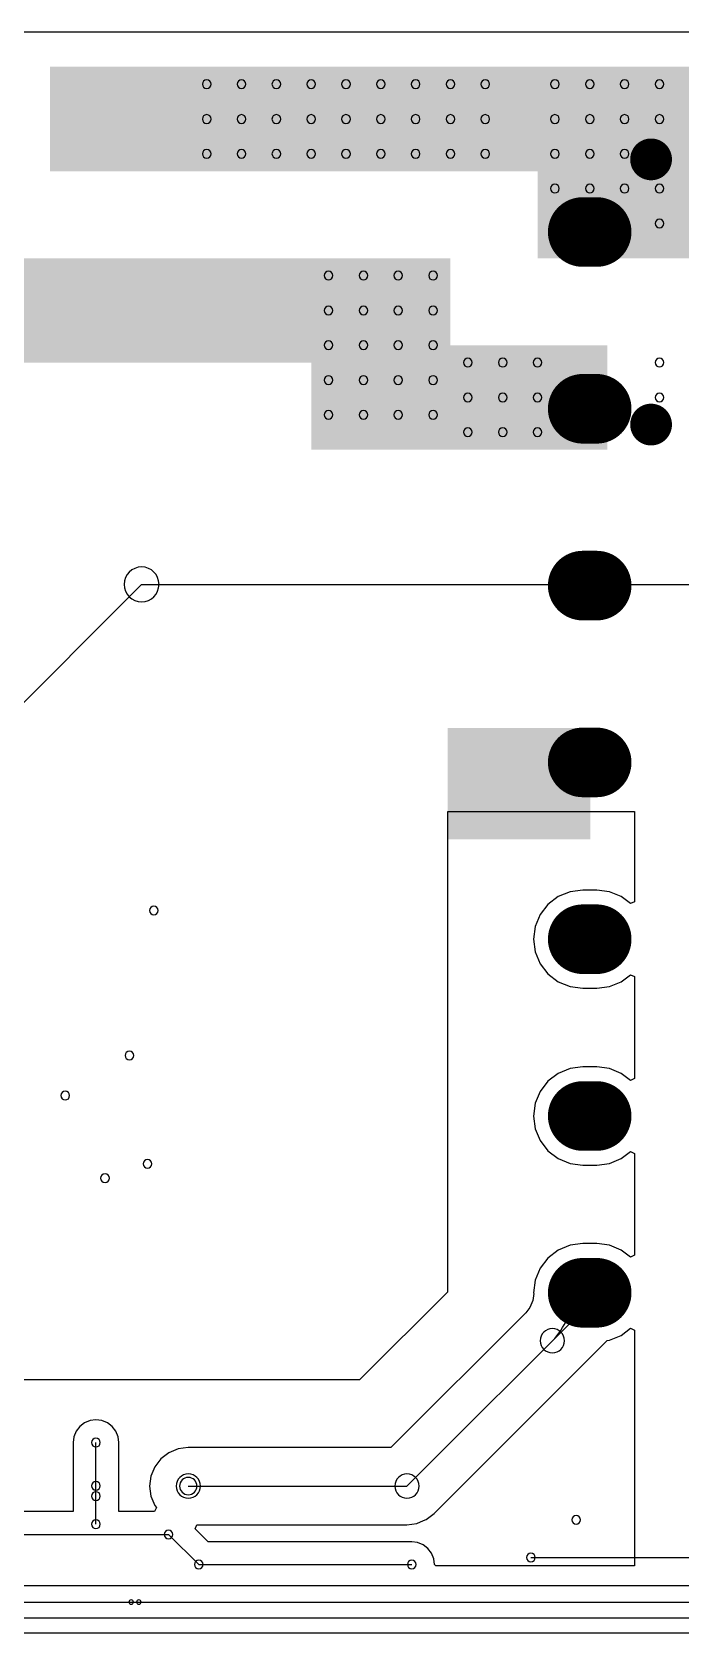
# Model space of a CAD drawing. Header units: inches. Extents: x 32166 to 66782, y 2386 to 7162.
# Drawn here: x 33874.8 to 33958.6, y 3490.6 to 3697.6 of the extents above; entities that cross this region are included whole.
import ezdxf

# ---------------------------------------------------------------- set-up
doc = ezdxf.new("R2010")
doc.units = ezdxf.units.IN
doc.header["$LTSCALE"] = 0.64311
doc.header["$MEASUREMENT"] = 0
for name, color, linetype in [('KEEPOUTLAYER', 6, 'CONTINUOUS'), ('MIDLAYER1', 16, 'CONTINUOUS'), ('MULTILAYER', 9, 'CONTINUOUS')]:
    doc.layers.add(name, color=color, linetype=linetype)

msp = doc.modelspace()

# ---------------------------------------------------------------- linework, layer by layer
at = {"layer": 'KEEPOUTLAYER'}
for p, q in [((32666.61, 3697.6), (34174.11, 3697.6)), ((32666.61, 3490.6), (34174.11, 3490.6))]:
    msp.add_line(p, q, dxfattribs=at)
at = {"layer": 'MIDLAYER1'}
for p, q in [((33870.36, 3607.6), (33888.95, 3626.18)), ((33888.95, 3626.18), (33984.53, 3626.18)), ((33928.5, 3534.7), (33928.5, 3596.8)), ((33928.5, 3596.8), (33952.62, 3596.8)), ((33952.62, 3596.8), (33952.62, 3585.15)), ((33942.77, 3585.81), (33941.46, 3584.8)), ((33944.31, 3586.44), (33942.77, 3585.81)), ((33945.95, 3586.66), (33944.31, 3586.44)), ((33947.75, 3586.66), (33945.95, 3586.66)), ((33949.4, 3586.44), (33947.75, 3586.66)), ((33950.93, 3585.81), (33949.4, 3586.44)), ((33952.11, 3584.9), (33950.93, 3585.81)), ((33940.45, 3583.48), (33939.81, 3581.95)), ((33941.46, 3584.8), (33940.45, 3583.48)), ((33952.62, 3585.15), (33952.11, 3584.9)), ((33939.81, 3581.95), (33939.6, 3580.3)), ((33939.6, 3580.3), (33939.81, 3578.66)), ((33939.81, 3578.66), (33940.45, 3577.13)), ((33940.45, 3577.13), (33941.46, 3575.81)), ((33941.46, 3575.81), (33942.77, 3574.8)), ((33950.93, 3574.8), (33952.11, 3575.71)), ((33952.11, 3575.71), (33952.62, 3575.46)), ((33952.62, 3575.46), (33952.62, 3562.29)), ((33942.77, 3574.8), (33944.31, 3574.17)), ((33944.31, 3574.17), (33945.95, 3573.95)), ((33945.95, 3573.95), (33947.75, 3573.95)), ((33947.75, 3573.95), (33949.4, 3574.17)), ((33949.4, 3574.17), (33950.93, 3574.8)), ((33942.77, 3562.95), (33941.46, 3561.94)), ((33944.31, 3563.58), (33942.77, 3562.95)), ((33945.95, 3563.8), (33944.31, 3563.58)), ((33947.75, 3563.8), (33945.95, 3563.8)), ((33949.4, 3563.58), (33947.75, 3563.8)), ((33950.93, 3562.95), (33949.4, 3563.58)), ((33952.11, 3562.04), (33950.93, 3562.95)), ((33940.45, 3560.62), (33939.81, 3559.09)), ((33941.46, 3561.94), (33940.45, 3560.62)), ((33952.62, 3562.29), (33952.11, 3562.04)), ((33939.81, 3559.09), (33939.6, 3557.44)), ((33939.6, 3557.44), (33939.81, 3555.8)), ((33939.81, 3555.8), (33940.45, 3554.27)), ((33940.45, 3554.27), (33941.46, 3552.95)), ((33941.46, 3552.95), (33942.77, 3551.94)), ((33950.93, 3551.94), (33952.11, 3552.85)), ((33952.11, 3552.85), (33952.62, 3552.6)), ((33952.62, 3552.6), (33952.62, 3539.43)), ((33942.77, 3551.94), (33944.31, 3551.31)), ((33944.31, 3551.31), (33945.95, 3551.09)), ((33945.95, 3551.09), (33947.75, 3551.09)), ((33947.75, 3551.09), (33949.4, 3551.31)), ((33949.4, 3551.31), (33950.93, 3551.94)), ((33942.77, 3540.09), (33941.46, 3539.08)), ((33944.31, 3540.72), (33942.77, 3540.09)), ((33945.95, 3540.94), (33944.31, 3540.72)), ((33947.75, 3540.94), (33945.95, 3540.94)), ((33949.4, 3540.72), (33947.75, 3540.94)), ((33950.93, 3540.09), (33949.4, 3540.72)), ((33952.11, 3539.18), (33950.93, 3540.09)), ((33940.45, 3537.76), (33939.81, 3536.23)), ((33941.46, 3539.08), (33940.45, 3537.76)), ((33952.62, 3539.43), (33952.11, 3539.18)), ((33939.81, 3536.23), (33939.6, 3534.58)), ((33917.16, 3523.36), (33928.5, 3534.7)), ((33939.5, 3533.6), (33939.12, 3532.68)), ((33939.61, 3534.47), (33939.5, 3533.6)), ((33939.6, 3534.58), (33939.61, 3534.47)), ((33938.6, 3532.01), (33921.17, 3514.58)), ((33923.24, 3509.59), (33946.85, 3533.2)), ((33939.12, 3532.68), (33938.6, 3532.01)), ((33950.93, 3529.08), (33952.11, 3529.99)), ((33952.11, 3529.99), (33952.62, 3529.74)), ((33952.62, 3529.74), (33952.62, 3499.26)), ((33926.77, 3506.06), (33949.12, 3528.41)), ((33949.12, 3528.41), (33949.4, 3528.45)), ((33949.4, 3528.45), (33950.93, 3529.08)), ((33837.38, 3523.36), (33917.16, 3523.36)), ((33880.97, 3517.3), (33880.5, 3516.69)), ((33881.58, 3517.77), (33880.97, 3517.3)), ((33882.29, 3518.06), (33881.58, 3517.77)), ((33883.05, 3518.16), (33882.29, 3518.06)), ((33883.82, 3518.06), (33883.05, 3518.16)), ((33884.53, 3517.77), (33883.82, 3518.06)), ((33885.14, 3517.3), (33884.53, 3517.77)), ((33885.61, 3516.69), (33885.14, 3517.3)), ((33880.2, 3515.98), (33880.1, 3515.21)), ((33880.1, 3515.21), (33880.1, 3509.63)), ((33880.5, 3516.69), (33880.2, 3515.98)), ((33883.05, 3509.63), (33883.05, 3515.21)), ((33885.9, 3515.98), (33885.61, 3516.69)), ((33886, 3515.21), (33885.9, 3515.98)), ((33886, 3509.63), (33886, 3515.21)), ((33891.45, 3513.12), (33890.65, 3512.08)), ((33892.48, 3513.91), (33891.45, 3513.12)), ((33893.69, 3514.41), (33892.48, 3513.91)), ((33894.98, 3514.58), (33893.69, 3514.41)), ((33921.17, 3514.58), (33894.98, 3514.58)), ((33890.16, 3510.88), (33889.99, 3509.59)), ((33890.65, 3512.08), (33890.16, 3510.88)), ((33880.1, 3509.63), (33880.1, 3508.3)), ((33883.05, 3508.3), (33883.05, 3509.63)), ((33883.05, 3504.65), (33883.05, 3509.63)), ((33886, 3506.29), (33886, 3509.63)), ((33889.99, 3509.59), (33890.16, 3508.3)), ((33894.98, 3509.59), (33923.24, 3509.59)), ((33880.1, 3508.3), (33880.1, 3506.29)), ((33890.16, 3508.3), (33890.65, 3507.09)), ((33890.87, 3506.81), (33890.62, 3506.29)), ((33890.65, 3507.09), (33890.87, 3506.81)), ((33880.1, 3506.29), (33775.69, 3506.29)), ((33890.62, 3506.29), (33886, 3506.29)), ((33895.87, 3504.07), (33896.09, 3504.59)), ((33896.09, 3504.59), (33923.24, 3504.59)), ((33923.24, 3504.59), (33924.53, 3504.76)), ((33924.53, 3504.76), (33925.38, 3505.12)), ((33925.38, 3505.12), (33925.73, 3505.26)), ((33925.73, 3505.26), (33926.77, 3506.06)), ((33774.47, 3503.34), (33892.42, 3503.34)), ((33892.42, 3503.34), (33896.33, 3499.44)), ((33897.55, 3502.39), (33895.87, 3504.07)), ((33923.85, 3502.39), (33897.55, 3502.39)), ((33924.62, 3502.29), (33923.85, 3502.39)), ((33925.33, 3501.99), (33924.62, 3502.29)), ((33925.94, 3501.52), (33925.33, 3501.99)), ((33926.41, 3500.91), (33925.94, 3501.52)), ((33926.7, 3500.2), (33926.41, 3500.91)), ((33896.33, 3499.44), (33923.85, 3499.44)), ((33926.8, 3499.44), (33926.7, 3500.2)), ((33926.96, 3499.26), (33926.8, 3499.44)), ((33952.62, 3499.26), (33926.96, 3499.26)), ((33939.26, 3500.36), (34042.17, 3500.36)), ((33779.82, 3496.74), (34062.71, 3496.74)), ((33775.73, 3494.59), (33887.6, 3494.59)), ((33887.6, 3494.59), (34057.15, 3494.59)), ((33887.6, 3494.59), (33888.59, 3494.59)), ((33774.89, 3492.55), (34068.22, 3492.55))]:
    msp.add_line(p, q, dxfattribs=at)
for points, const_width in [([(33954.78, 3682.48, 1), (33954.78, 3679.78, 1)], 2.7), ([(33945.95, 3673.99, 1), (33945.95, 3669.49, 1)], 4.5), ([(33947.75, 3673.99, 1), (33947.75, 3669.49, 1)], 4.5), ([(33945.95, 3651.13, 1), (33945.95, 3646.63, 1)], 4.5), ([(33947.75, 3651.13, 1), (33947.75, 3646.63, 1)], 4.5), ([(33954.78, 3648.19, 1), (33954.78, 3645.49, 1)], 2.7), ([(33945.95, 3628.27, 1), (33945.95, 3623.77, 1)], 4.5), ([(33947.75, 3628.27, 1), (33947.75, 3623.77, 1)], 4.5), ([(33945.95, 3605.41, 1), (33945.95, 3600.91, 1)], 4.5), ([(33947.75, 3605.41, 1), (33947.75, 3600.91, 1)], 4.5), ([(33945.95, 3582.55, 1), (33945.95, 3578.05, 1)], 4.5), ([(33947.75, 3582.55, 1), (33947.75, 3578.05, 1)], 4.5), ([(33945.95, 3559.69, 1), (33945.95, 3555.19, 1)], 4.5), ([(33947.75, 3559.69, 1), (33947.75, 3555.19, 1)], 4.5), ([(33945.95, 3536.83, 1), (33945.95, 3532.33, 1)], 4.5), ([(33947.75, 3536.83, 1), (33947.75, 3532.33, 1)], 4.5)]:
    msp.add_lwpolyline(points, format="xyb", close=True, dxfattribs=dict(at, const_width=const_width))
at = {"layer": 'MIDLAYER1', "const_width": 9}
for points in [[(33945.95, 3671.74), (33947.75, 3671.74)], [(33945.95, 3648.88), (33947.75, 3648.88)], [(33945.95, 3626.02), (33947.75, 3626.02)], [(33945.95, 3603.16), (33947.75, 3603.16)], [(33945.95, 3580.3), (33947.75, 3580.3)], [(33945.95, 3557.44), (33947.75, 3557.44)], [(33945.95, 3534.58), (33947.75, 3534.58)]]:
    msp.add_lwpolyline(points, dxfattribs=at)
at = {"layer": 'MIDLAYER1'}
for centre, radius, start, end in [((33897.36, 3690.85), 0.562, 0, 180), ((33897.36, 3690.85), 0.562, 180, 0), ((33901.86, 3690.85), 0.562, 0, 180), ((33901.86, 3690.85), 0.562, 180, 0), ((33906.36, 3690.85), 0.562, 0, 180), ((33906.36, 3690.85), 0.562, 180, 0), ((33910.86, 3690.85), 0.562, 0, 180), ((33910.86, 3690.85), 0.562, 180, 0), ((33915.36, 3690.85), 0.562, 0, 180), ((33915.36, 3690.85), 0.562, 180, 0), ((33919.86, 3690.85), 0.562, 0, 180), ((33919.86, 3690.85), 0.562, 180, 0), ((33924.36, 3690.85), 0.562, 0, 180), ((33924.36, 3690.85), 0.562, 180, 0), ((33928.86, 3690.85), 0.562, 0, 180), ((33928.86, 3690.85), 0.562, 180, 0), ((33933.36, 3690.85), 0.562, 0, 180), ((33933.36, 3690.85), 0.562, 180, 0), ((33942.36, 3690.85), 0.562, 0, 180), ((33942.36, 3690.85), 0.562, 180, 0), ((33946.86, 3690.85), 0.562, 0, 180), ((33946.86, 3690.85), 0.562, 180, 0), ((33951.36, 3690.85), 0.562, 0, 180), ((33951.36, 3690.85), 0.562, 180, 0), ((33955.86, 3690.85), 0.562, 0, 180), ((33955.86, 3690.85), 0.562, 180, 0), ((33897.36, 3686.35), 0.562, 0, 180), ((33901.86, 3686.35), 0.562, 0, 180), ((33906.36, 3686.35), 0.562, 0, 180), ((33910.86, 3686.35), 0.562, 0, 180), ((33915.36, 3686.35), 0.562, 0, 180), ((33919.86, 3686.35), 0.562, 0, 180), ((33924.36, 3686.35), 0.562, 0, 180), ((33928.86, 3686.35), 0.562, 0, 180), ((33933.36, 3686.35), 0.562, 0, 180), ((33942.36, 3686.35), 0.562, 0, 180), ((33946.86, 3686.35), 0.562, 0, 180), ((33951.36, 3686.35), 0.562, 0, 180), ((33955.86, 3686.35), 0.562, 0, 180), ((33897.36, 3686.35), 0.562, 180, 0), ((33901.86, 3686.35), 0.562, 180, 0), ((33906.36, 3686.35), 0.562, 180, 0), ((33910.86, 3686.35), 0.562, 180, 0), ((33915.36, 3686.35), 0.562, 180, 0), ((33919.86, 3686.35), 0.562, 180, 0), ((33924.36, 3686.35), 0.562, 180, 0), ((33928.86, 3686.35), 0.562, 180, 0), ((33933.36, 3686.35), 0.562, 180, 0), ((33942.36, 3686.35), 0.562, 180, 0), ((33946.86, 3686.35), 0.562, 180, 0), ((33951.36, 3686.35), 0.562, 180, 0), ((33955.86, 3686.35), 0.562, 180, 0), ((33897.36, 3681.85), 0.562, 0, 180), ((33897.36, 3681.85), 0.562, 180, 0), ((33901.86, 3681.85), 0.562, 0, 180), ((33901.86, 3681.85), 0.562, 180, 0), ((33906.36, 3681.85), 0.562, 0, 180), ((33906.36, 3681.85), 0.562, 180, 0), ((33910.86, 3681.85), 0.562, 0, 180), ((33910.86, 3681.85), 0.562, 180, 0), ((33915.36, 3681.85), 0.562, 0, 180), ((33915.36, 3681.85), 0.562, 180, 0), ((33919.86, 3681.85), 0.562, 0, 180), ((33919.86, 3681.85), 0.562, 180, 0), ((33924.36, 3681.85), 0.562, 0, 180), ((33924.36, 3681.85), 0.562, 180, 0), ((33928.86, 3681.85), 0.562, 0, 180), ((33928.86, 3681.85), 0.562, 180, 0), ((33933.36, 3681.85), 0.562, 0, 180), ((33933.36, 3681.85), 0.562, 180, 0), ((33942.36, 3681.85), 0.562, 0, 180), ((33942.36, 3681.85), 0.562, 180, 0), ((33946.86, 3681.85), 0.562, 0, 180), ((33946.86, 3681.85), 0.562, 180, 0), ((33951.36, 3681.85), 0.562, 0, 180), ((33951.36, 3681.85), 0.562, 180, 0), ((33955.86, 3681.85), 0.562, 0, 180), ((33955.86, 3681.85), 0.562, 180, 0), ((33942.36, 3677.35), 0.562, 0, 180), ((33942.36, 3677.35), 0.562, 180, 0), ((33946.86, 3677.35), 0.562, 0, 180), ((33946.86, 3677.35), 0.562, 180, 0), ((33951.36, 3677.35), 0.562, 0, 180), ((33951.36, 3677.35), 0.562, 180, 0), ((33955.86, 3677.35), 0.562, 0, 180), ((33955.86, 3677.35), 0.562, 180, 0), ((33942.36, 3672.85), 0.562, 0, 180), ((33942.36, 3672.85), 0.562, 180, 0), ((33946.86, 3672.85), 0.562, 0, 180), ((33946.86, 3672.85), 0.562, 180, 0), ((33951.36, 3672.85), 0.562, 0, 180), ((33951.36, 3672.85), 0.562, 180, 0), ((33955.86, 3672.85), 0.562, 0, 180), ((33955.86, 3672.85), 0.562, 180, 0), ((33913.11, 3666.1), 0.562, 0, 180), ((33913.11, 3666.1), 0.562, 180, 0), ((33917.61, 3666.1), 0.562, 0, 180), ((33917.61, 3666.1), 0.562, 180, 0), ((33922.11, 3666.1), 0.562, 0, 180), ((33922.11, 3666.1), 0.562, 180, 0), ((33926.61, 3666.1), 0.562, 0, 180), ((33926.61, 3666.1), 0.562, 180, 0), ((33913.11, 3661.6), 0.562, 0, 180), ((33917.61, 3661.6), 0.562, 0, 180), ((33922.11, 3661.6), 0.562, 0, 180), ((33926.61, 3661.6), 0.562, 0, 180), ((33913.11, 3661.6), 0.562, 180, 0), ((33917.61, 3661.6), 0.562, 180, 0), ((33922.11, 3661.6), 0.562, 180, 0), ((33926.61, 3661.6), 0.562, 180, 0), ((33913.11, 3657.1), 0.562, 0, 180), ((33913.11, 3657.1), 0.562, 180, 0), ((33917.61, 3657.1), 0.562, 0, 180), ((33917.61, 3657.1), 0.562, 180, 0), ((33922.11, 3657.1), 0.562, 0, 180), ((33922.11, 3657.1), 0.562, 180, 0), ((33926.61, 3657.1), 0.562, 0, 180), ((33926.61, 3657.1), 0.562, 180, 0), ((33931.11, 3654.85), 0.562, 0, 180), ((33931.11, 3654.85), 0.562, 180, 0), ((33935.61, 3654.85), 0.562, 0, 180), ((33935.61, 3654.85), 0.562, 180, 0), ((33940.11, 3654.85), 0.562, 0, 180), ((33940.11, 3654.85), 0.562, 180, 0), ((33955.86, 3654.85), 0.562, 0, 180), ((33955.86, 3654.85), 0.562, 180, 0), ((33913.11, 3652.6), 0.562, 0, 180), ((33913.11, 3652.6), 0.562, 180, 0), ((33917.61, 3652.6), 0.562, 0, 180), ((33917.61, 3652.6), 0.562, 180, 0), ((33922.11, 3652.6), 0.562, 0, 180), ((33922.11, 3652.6), 0.562, 180, 0), ((33926.61, 3652.6), 0.562, 0, 180), ((33926.61, 3652.6), 0.562, 180, 0), ((33931.11, 3650.35), 0.562, 0, 180), ((33931.11, 3650.35), 0.562, 180, 0), ((33935.61, 3650.35), 0.562, 0, 180), ((33935.61, 3650.35), 0.562, 180, 0), ((33940.11, 3650.35), 0.562, 0, 180), ((33940.11, 3650.35), 0.562, 180, 0), ((33955.86, 3650.35), 0.562, 0, 180), ((33955.86, 3650.35), 0.562, 180, 0), ((33913.11, 3648.1), 0.562, 0, 180), ((33913.11, 3648.1), 0.562, 180, 0), ((33917.61, 3648.1), 0.562, 0, 180), ((33917.61, 3648.1), 0.562, 180, 0), ((33922.11, 3648.1), 0.562, 0, 180), ((33922.11, 3648.1), 0.562, 180, 0), ((33926.61, 3648.1), 0.562, 0, 180), ((33926.61, 3648.1), 0.562, 180, 0), ((33931.11, 3645.85), 0.562, 0, 180), ((33931.11, 3645.85), 0.562, 180, 0), ((33935.61, 3645.85), 0.562, 0, 180), ((33935.61, 3645.85), 0.562, 180, 0), ((33940.11, 3645.85), 0.562, 0, 180), ((33940.11, 3645.85), 0.562, 180, 0), ((33944.61, 3645.85), 0.562, 0, 180), ((33944.61, 3645.85), 0.562, 180, 0), ((33955.86, 3645.85), 0.562, 0, 180), ((33955.86, 3645.85), 0.562, 180, 0), ((33888.95, 3626.18), 2.25, 0, 180), ((33888.95, 3626.18), 2.25, 0, 180), ((33888.95, 3626.18), 2.25, 180, 0), ((33888.95, 3626.18), 2.25, 180, 0), ((33890.52, 3584.02), 0.562, 0, 180), ((33890.52, 3584.02), 0.562, 180, 0), ((33887.37, 3565.26), 0.562, 0, 180), ((33887.37, 3565.26), 0.562, 180, 0), ((33879.09, 3560.08), 0.562, 0, 180), ((33879.09, 3560.08), 0.562, 180, 0), ((33889.71, 3551.26), 0.562, 0, 180), ((33889.71, 3551.26), 0.562, 180, 0), ((33884.22, 3549.41), 0.562, 0, 180), ((33884.22, 3549.41), 0.562, 180, 0), ((33944.6, 3534.58), 1.57, 0, 180), ((33935.83, 3534.58), 8.77, 315, 360), ((33944.6, 3534.58), 1.57, 180, 0), ((33946.85, 3533.2), 1.57, 0, 180), ((33946.85, 3533.2), 1.57, 180, 0), ((33942.03, 3528.38), 1.57, 0, 180), ((33942.03, 3528.38), 1.57, 180, 0), ((33883.05, 3515.21), 0.562, 0, 180), ((33883.05, 3515.21), 0.562, 0, 180), ((33883.05, 3515.21), 0.562, 180, 0), ((33883.05, 3515.21), 0.562, 180, 0), ((33894.98, 3509.59), 1.57, 0, 180), ((33923.24, 3509.59), 1.57, 0, 180), ((33923.24, 3509.59), 1.57, 0, 180), ((33883.05, 3509.63), 0.562, 0, 180), ((33883.05, 3509.63), 0.562, 0, 180), ((33883.05, 3509.63), 0.562, 0, 180), ((33883.05, 3509.63), 0.562, 180, 0), ((33883.05, 3509.63), 0.562, 180, 0), ((33883.05, 3509.63), 0.562, 180, 0), ((33883.05, 3508.3), 0.562, 0, 180), ((33894.98, 3509.59), 1.57, 180, 0), ((33894.98, 3509.59), 1.12, 0, 180), ((33894.98, 3509.59), 1.12, 180, 0), ((33923.24, 3509.59), 1.57, 180, 0), ((33923.24, 3509.59), 1.57, 180, 0), ((33883.05, 3508.3), 0.562, 180, 0), ((33883.05, 3504.65), 0.562, 0, 180), ((33883.05, 3504.65), 0.562, 180, 0), ((33945.11, 3505.22), 0.562, 0, 180), ((33945.11, 3505.22), 0.562, 180, 0), ((33892.42, 3503.34), 0.562, 0, 180), ((33892.42, 3503.34), 0.562, 0, 180), ((33892.42, 3503.34), 0.562, 180, 0), ((33892.42, 3503.34), 0.562, 180, 0), ((33939.26, 3500.36), 0.562, 0, 180), ((33896.33, 3499.44), 0.562, 0, 180), ((33896.33, 3499.44), 0.562, 0, 180), ((33896.33, 3499.44), 0.562, 180, 0), ((33896.33, 3499.44), 0.562, 180, 0), ((33923.85, 3499.44), 0.562, 0, 180), ((33923.85, 3499.44), 0.562, 0, 180), ((33923.85, 3499.44), 0.562, 180, 0), ((33923.85, 3499.44), 0.562, 180, 0), ((33939.26, 3500.36), 0.562, 180, 0), ((33887.6, 3494.59), 0.286, 0, 180), ((33887.6, 3494.59), 0.286, 0, 180), ((33887.6, 3494.59), 0.286, 0, 180), ((33887.6, 3494.59), 0.286, 180, 0), ((33887.6, 3494.59), 0.286, 180, 0), ((33887.6, 3494.59), 0.286, 180, 0), ((33888.59, 3494.59), 0.286, 0, 180), ((33888.59, 3494.59), 0.286, 180, 0)]:
    msp.add_arc(centre, radius, start, end, dxfattribs=at)
for points in [[(33877.11, 3679.6), (34003.11, 3679.6), (33877.11, 3693.1), (34003.11, 3693.1)], [(33940.11, 3668.35), (33962.61, 3668.35), (33940.11, 3693.1), (33962.61, 3693.1)], [(33321.36, 3654.85), (33928.86, 3654.85), (33321.36, 3668.35), (33928.86, 3668.35)], [(33910.86, 3648.1), (33928.86, 3648.1), (33910.86, 3666.1), (33928.86, 3666.1)], [(33910.86, 3643.6), (33949.11, 3643.6), (33910.86, 3657.1), (33949.11, 3657.1)], [(33928.5, 3593.2), (33946.91, 3593.2), (33928.5, 3607.6), (33946.91, 3607.6)]]:
    msp.add_solid(points, dxfattribs=at)
at = {"layer": 'MULTILAYER'}
for points, const_width in [([(33954.78, 3682.48, 1), (33954.78, 3679.78, 1)], 2.7), ([(33945.95, 3673.99, 1), (33945.95, 3669.49, 1)], 4.5), ([(33947.75, 3673.99, 1), (33947.75, 3669.49, 1)], 4.5), ([(33945.95, 3651.13, 1), (33945.95, 3646.63, 1)], 4.5), ([(33947.75, 3651.13, 1), (33947.75, 3646.63, 1)], 4.5), ([(33954.78, 3648.19, 1), (33954.78, 3645.49, 1)], 2.7), ([(33945.95, 3628.27, 1), (33945.95, 3623.77, 1)], 4.5), ([(33947.75, 3628.27, 1), (33947.75, 3623.77, 1)], 4.5), ([(33945.95, 3605.41, 1), (33945.95, 3600.91, 1)], 4.5), ([(33947.75, 3605.41, 1), (33947.75, 3600.91, 1)], 4.5), ([(33945.95, 3582.55, 1), (33945.95, 3578.05, 1)], 4.5), ([(33947.75, 3582.55, 1), (33947.75, 3578.05, 1)], 4.5), ([(33945.95, 3559.69, 1), (33945.95, 3555.19, 1)], 4.5), ([(33947.75, 3559.69, 1), (33947.75, 3555.19, 1)], 4.5), ([(33945.95, 3536.83, 1), (33945.95, 3532.33, 1)], 4.5), ([(33947.75, 3536.83, 1), (33947.75, 3532.33, 1)], 4.5)]:
    msp.add_lwpolyline(points, format="xyb", close=True, dxfattribs=dict(at, const_width=const_width))
at = {"layer": 'MULTILAYER', "const_width": 9}
for points in [[(33945.95, 3671.74), (33947.75, 3671.74)], [(33945.95, 3648.88), (33947.75, 3648.88)], [(33945.95, 3626.02), (33947.75, 3626.02)], [(33945.95, 3603.16), (33947.75, 3603.16)], [(33945.95, 3580.3), (33947.75, 3580.3)], [(33945.95, 3557.44), (33947.75, 3557.44)], [(33945.95, 3534.58), (33947.75, 3534.58)]]:
    msp.add_lwpolyline(points, dxfattribs=at)
at = {"layer": 'MULTILAYER'}
for centre, radius, start, end in [((33897.36, 3690.85), 0.562, 0, 180), ((33897.36, 3690.85), 0.562, 180, 0), ((33901.86, 3690.85), 0.562, 0, 180), ((33901.86, 3690.85), 0.562, 180, 0), ((33906.36, 3690.85), 0.562, 0, 180), ((33906.36, 3690.85), 0.562, 180, 0), ((33910.86, 3690.85), 0.562, 0, 180), ((33910.86, 3690.85), 0.562, 180, 0), ((33915.36, 3690.85), 0.562, 0, 180), ((33915.36, 3690.85), 0.562, 180, 0), ((33919.86, 3690.85), 0.562, 0, 180), ((33919.86, 3690.85), 0.562, 180, 0), ((33924.36, 3690.85), 0.562, 0, 180), ((33924.36, 3690.85), 0.562, 180, 0), ((33928.86, 3690.85), 0.562, 0, 180), ((33928.86, 3690.85), 0.562, 180, 0), ((33933.36, 3690.85), 0.562, 0, 180), ((33933.36, 3690.85), 0.562, 180, 0), ((33942.36, 3690.85), 0.562, 0, 180), ((33942.36, 3690.85), 0.562, 180, 0), ((33946.86, 3690.85), 0.562, 0, 180), ((33946.86, 3690.85), 0.562, 180, 0), ((33951.36, 3690.85), 0.562, 0, 180), ((33951.36, 3690.85), 0.562, 180, 0), ((33955.86, 3690.85), 0.562, 0, 180), ((33955.86, 3690.85), 0.562, 180, 0), ((33897.36, 3686.35), 0.562, 0, 180), ((33901.86, 3686.35), 0.562, 0, 180), ((33906.36, 3686.35), 0.562, 0, 180), ((33910.86, 3686.35), 0.562, 0, 180), ((33915.36, 3686.35), 0.562, 0, 180), ((33919.86, 3686.35), 0.562, 0, 180), ((33924.36, 3686.35), 0.562, 0, 180), ((33928.86, 3686.35), 0.562, 0, 180), ((33933.36, 3686.35), 0.562, 0, 180), ((33942.36, 3686.35), 0.562, 0, 180), ((33946.86, 3686.35), 0.562, 0, 180), ((33951.36, 3686.35), 0.562, 0, 180), ((33955.86, 3686.35), 0.562, 0, 180), ((33897.36, 3686.35), 0.562, 180, 0), ((33901.86, 3686.35), 0.562, 180, 0), ((33906.36, 3686.35), 0.562, 180, 0), ((33910.86, 3686.35), 0.562, 180, 0), ((33915.36, 3686.35), 0.562, 180, 0), ((33919.86, 3686.35), 0.562, 180, 0), ((33924.36, 3686.35), 0.562, 180, 0), ((33928.86, 3686.35), 0.562, 180, 0), ((33933.36, 3686.35), 0.562, 180, 0), ((33942.36, 3686.35), 0.562, 180, 0), ((33946.86, 3686.35), 0.562, 180, 0), ((33951.36, 3686.35), 0.562, 180, 0), ((33955.86, 3686.35), 0.562, 180, 0), ((33897.36, 3681.85), 0.562, 0, 180), ((33897.36, 3681.85), 0.562, 180, 0), ((33901.86, 3681.85), 0.562, 0, 180), ((33901.86, 3681.85), 0.562, 180, 0), ((33906.36, 3681.85), 0.562, 0, 180), ((33906.36, 3681.85), 0.562, 180, 0), ((33910.86, 3681.85), 0.562, 0, 180), ((33910.86, 3681.85), 0.562, 180, 0), ((33915.36, 3681.85), 0.562, 0, 180), ((33915.36, 3681.85), 0.562, 180, 0), ((33919.86, 3681.85), 0.562, 0, 180), ((33919.86, 3681.85), 0.562, 180, 0), ((33924.36, 3681.85), 0.562, 0, 180), ((33924.36, 3681.85), 0.562, 180, 0), ((33928.86, 3681.85), 0.562, 0, 180), ((33928.86, 3681.85), 0.562, 180, 0), ((33933.36, 3681.85), 0.562, 0, 180), ((33933.36, 3681.85), 0.562, 180, 0), ((33942.36, 3681.85), 0.562, 0, 180), ((33942.36, 3681.85), 0.562, 180, 0), ((33946.86, 3681.85), 0.562, 0, 180), ((33946.86, 3681.85), 0.562, 180, 0), ((33951.36, 3681.85), 0.562, 0, 180), ((33951.36, 3681.85), 0.562, 180, 0), ((33955.86, 3681.85), 0.562, 0, 180), ((33955.86, 3681.85), 0.562, 180, 0), ((33942.36, 3677.35), 0.562, 0, 180), ((33942.36, 3677.35), 0.562, 180, 0), ((33946.86, 3677.35), 0.562, 0, 180), ((33946.86, 3677.35), 0.562, 180, 0), ((33951.36, 3677.35), 0.562, 0, 180), ((33951.36, 3677.35), 0.562, 180, 0), ((33955.86, 3677.35), 0.562, 0, 180), ((33955.86, 3677.35), 0.562, 180, 0), ((33942.36, 3672.85), 0.562, 0, 180), ((33942.36, 3672.85), 0.562, 180, 0), ((33946.86, 3672.85), 0.562, 0, 180), ((33946.86, 3672.85), 0.562, 180, 0), ((33951.36, 3672.85), 0.562, 0, 180), ((33951.36, 3672.85), 0.562, 180, 0), ((33955.86, 3672.85), 0.562, 0, 180), ((33955.86, 3672.85), 0.562, 180, 0), ((33913.11, 3666.1), 0.562, 0, 180), ((33913.11, 3666.1), 0.562, 180, 0), ((33917.61, 3666.1), 0.562, 0, 180), ((33917.61, 3666.1), 0.562, 180, 0), ((33922.11, 3666.1), 0.562, 0, 180), ((33922.11, 3666.1), 0.562, 180, 0), ((33926.61, 3666.1), 0.562, 0, 180), ((33926.61, 3666.1), 0.562, 180, 0), ((33913.11, 3661.6), 0.562, 0, 180), ((33917.61, 3661.6), 0.562, 0, 180), ((33922.11, 3661.6), 0.562, 0, 180), ((33926.61, 3661.6), 0.562, 0, 180), ((33913.11, 3661.6), 0.562, 180, 0), ((33917.61, 3661.6), 0.562, 180, 0), ((33922.11, 3661.6), 0.562, 180, 0), ((33926.61, 3661.6), 0.562, 180, 0), ((33913.11, 3657.1), 0.562, 0, 180), ((33913.11, 3657.1), 0.562, 180, 0), ((33917.61, 3657.1), 0.562, 0, 180), ((33917.61, 3657.1), 0.562, 180, 0), ((33922.11, 3657.1), 0.562, 0, 180), ((33922.11, 3657.1), 0.562, 180, 0), ((33926.61, 3657.1), 0.562, 0, 180), ((33926.61, 3657.1), 0.562, 180, 0), ((33931.11, 3654.85), 0.562, 0, 180), ((33931.11, 3654.85), 0.562, 180, 0), ((33935.61, 3654.85), 0.562, 0, 180), ((33935.61, 3654.85), 0.562, 180, 0), ((33940.11, 3654.85), 0.562, 0, 180), ((33940.11, 3654.85), 0.562, 180, 0), ((33955.86, 3654.85), 0.562, 0, 180), ((33955.86, 3654.85), 0.562, 180, 0), ((33913.11, 3652.6), 0.562, 0, 180), ((33913.11, 3652.6), 0.562, 180, 0), ((33917.61, 3652.6), 0.562, 0, 180), ((33917.61, 3652.6), 0.562, 180, 0), ((33922.11, 3652.6), 0.562, 0, 180), ((33922.11, 3652.6), 0.562, 180, 0), ((33926.61, 3652.6), 0.562, 0, 180), ((33926.61, 3652.6), 0.562, 180, 0), ((33931.11, 3650.35), 0.562, 0, 180), ((33931.11, 3650.35), 0.562, 180, 0), ((33935.61, 3650.35), 0.562, 0, 180), ((33935.61, 3650.35), 0.562, 180, 0), ((33940.11, 3650.35), 0.562, 0, 180), ((33940.11, 3650.35), 0.562, 180, 0), ((33955.86, 3650.35), 0.562, 0, 180), ((33955.86, 3650.35), 0.562, 180, 0), ((33913.11, 3648.1), 0.562, 0, 180), ((33913.11, 3648.1), 0.562, 180, 0), ((33917.61, 3648.1), 0.562, 0, 180), ((33917.61, 3648.1), 0.562, 180, 0), ((33922.11, 3648.1), 0.562, 0, 180), ((33922.11, 3648.1), 0.562, 180, 0), ((33926.61, 3648.1), 0.562, 0, 180), ((33926.61, 3648.1), 0.562, 180, 0), ((33931.11, 3645.85), 0.562, 0, 180), ((33931.11, 3645.85), 0.562, 180, 0), ((33935.61, 3645.85), 0.562, 0, 180), ((33935.61, 3645.85), 0.562, 180, 0), ((33940.11, 3645.85), 0.562, 0, 180), ((33940.11, 3645.85), 0.562, 180, 0), ((33944.61, 3645.85), 0.562, 0, 180), ((33944.61, 3645.85), 0.562, 180, 0), ((33955.86, 3645.85), 0.562, 0, 180), ((33955.86, 3645.85), 0.562, 180, 0), ((33890.52, 3584.02), 0.562, 0, 180), ((33890.52, 3584.02), 0.562, 180, 0), ((33887.37, 3565.26), 0.562, 0, 180), ((33887.37, 3565.26), 0.562, 180, 0), ((33879.09, 3560.08), 0.562, 0, 180), ((33879.09, 3560.08), 0.562, 180, 0), ((33889.71, 3551.26), 0.562, 0, 180), ((33889.71, 3551.26), 0.562, 180, 0), ((33884.22, 3549.41), 0.562, 0, 180), ((33884.22, 3549.41), 0.562, 180, 0), ((33883.05, 3515.21), 0.562, 0, 180), ((33883.05, 3515.21), 0.562, 180, 0), ((33894.98, 3509.59), 1.12, 0, 180), ((33894.98, 3509.59), 1.12, 180, 0), ((33945.11, 3505.22), 0.562, 0, 180), ((33945.11, 3505.22), 0.562, 180, 0), ((33923.85, 3499.44), 0.562, 0, 180), ((33923.85, 3499.44), 0.562, 180, 0)]:
    msp.add_arc(centre, radius, start, end, dxfattribs=at)

doc.saveas('drawing.dxf')
